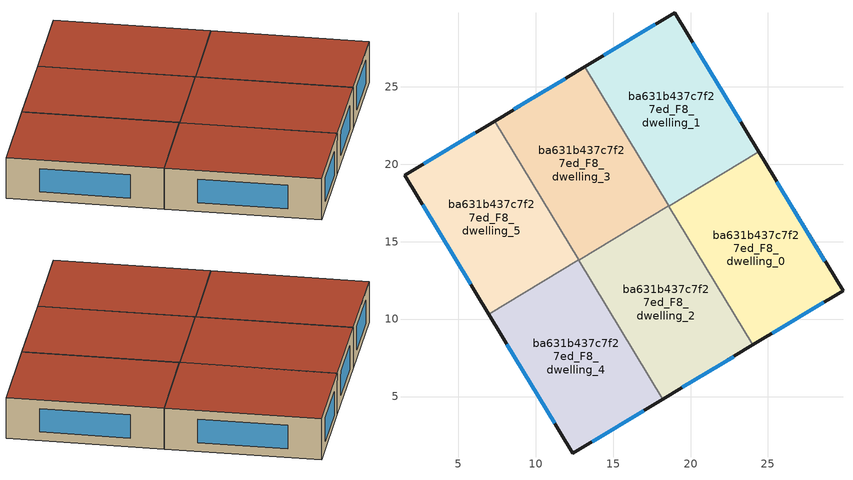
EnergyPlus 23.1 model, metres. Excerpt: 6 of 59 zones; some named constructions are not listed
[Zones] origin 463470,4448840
ba631b437c7f27ed_F8_dwelling_0
 floor to ba631b437c7f27ed_F7_dwelling_0 (EU_floor_Construction): 24.4,20.8 29.84,11.82 24.03,8.33 18.6,17.29 z24
 wall outside (EU_wall_Construction): 24.03,8.33 29.84,11.82 24.4,20.8 z24:27
 wall to ba631b437c7f27ed_F8_dwelling_1 (EU_wall_Construction): 24.4,20.8 18.6,17.29 z24:27
 wall to ba631b437c7f27ed_F8_dwelling_2 (EU_wall_Construction): 18.6,17.29 24.03,8.33 z24:27
 window (EU_Window_Construction): 28.68,13.74 25.57,18.88 / 25.27,9.08 28.6,11.07 z24.64:26.36
 roof outside (EU_roof_Construction): 29.84,11.82 24.4,20.8 18.6,17.29 24.03,8.33 z27
ba631b437c7f27ed_F8_dwelling_1
 floor to ba631b437c7f27ed_F7_dwelling_1 (EU_floor_Construction): 18.97,29.76 24.4,20.8 18.6,17.29 13.16,26.28 z24
 wall outside (EU_wall_Construction): 24.4,20.8 18.97,29.76 13.16,26.28 z24:27
 wall to ba631b437c7f27ed_F8_dwelling_3 (EU_wall_Construction): 13.16,26.28 18.59,17.31 z24:27
 wall to ba631b437c7f27ed_F8_dwelling_2 (EU_wall_Construction): 18.59,17.31 18.6,17.29 z24:27
 window (EU_Window_Construction): 17.73,29.02 14.41,27.02 / 23.24,22.72 20.13,27.85 z24.64:26.36
 roof outside (EU_roof_Construction): 24.4,20.8 18.97,29.76 13.16,26.28 18.6,17.29 z27
ba631b437c7f27ed_F8_dwelling_2
 floor to ba631b437c7f27ed_F7_dwelling_2 (EU_floor_Construction): 18.59,17.31 24.03,8.33 18.22,4.84 12.79,13.8 z24
 wall outside (EU_wall_Construction): 18.22,4.84 24.03,8.33 z24:27
 wall to ba631b437c7f27ed_F8_dwelling_3 (EU_wall_Construction): 18.59,17.31 12.79,13.8 z24:27
 wall to ba631b437c7f27ed_F8_dwelling_4 (EU_wall_Construction): 12.79,13.8 18.22,4.84 z24:27
 window (EU_Window_Construction): 19.46,5.59 22.79,7.58 z24.64:26.36
 roof outside (EU_roof_Construction): 24.03,8.33 18.59,17.31 12.79,13.8 18.22,4.84 z27
ba631b437c7f27ed_F8_dwelling_3
 floor to ba631b437c7f27ed_F7_dwelling_3 (EU_floor_Construction): 13.16,26.28 18.59,17.31 12.79,13.8 7.35,22.78 z24
 wall outside (EU_wall_Construction): 13.16,26.28 7.35,22.78 z24:27
 wall to ba631b437c7f27ed_F8_dwelling_5 (EU_wall_Construction): 7.35,22.78 12.78,13.82 z24:27
 wall to ba631b437c7f27ed_F8_dwelling_4 (EU_wall_Construction): 12.78,13.82 12.79,13.8 z24:27
 window (EU_Window_Construction): 11.92,25.53 8.59,23.53 z24.64:26.36
 roof outside (EU_roof_Construction): 18.59,17.31 13.16,26.28 7.35,22.78 12.79,13.8 z27
ba631b437c7f27ed_F8_dwelling_4
 floor to ba631b437c7f27ed_F7_dwelling_4 (EU_floor_Construction): 12.78,13.82 18.22,4.84 12.41,1.35 6.98,10.31 z24
 wall outside (EU_wall_Construction): 6.98,10.31 12.41,1.35 18.22,4.84 z24:27
 wall to ba631b437c7f27ed_F8_dwelling_5 (EU_wall_Construction): 12.78,13.82 6.98,10.31 z24:27
 window (EU_Window_Construction): 13.65,2.1 16.97,4.09 / 8.14,8.39 11.25,3.27 z24.64:26.36
 roof outside (EU_roof_Construction): 18.22,4.84 12.78,13.82 6.98,10.31 12.41,1.35 z27
ba631b437c7f27ed_F8_dwelling_5
 floor to ba631b437c7f27ed_F7_dwelling_5 (EU_floor_Construction): 7.35,22.78 12.78,13.82 6.98,10.31 1.54,19.29 z24
 wall outside (EU_wall_Construction): 7.35,22.78 1.54,19.29 6.98,10.31 z24:27
 window (EU_Window_Construction): 6.11,22.04 2.78,20.04 / 2.7,17.37 5.81,12.24 z24.64:26.36
 roof outside (EU_roof_Construction): 12.78,13.82 7.35,22.78 1.54,19.29 6.98,10.31 z27
[SCHEDULE:FILE] Column Number=1; Rows to Skip at Top=0; Number of Hours of Data=8760; Column Separator=Comma; Interpolate to Timestep=No; Minutes per Item=60; Adjust Schedule for Daylight Savings=Yes
Name | File
EU_Step8_GainSchedule_ba631b437c7f27ed_F2_dwelling_1_f000 | ../../schedules/ba631b437c7f27ed/ba631b437c7f27ed_F2_dwelling_1_f000_gain.csv
EU_Step8_GainSchedule_ba631b437c7f27ed_F2_dwelling_2_f000 | ../../schedules/ba631b437c7f27ed/ba631b437c7f27ed_F2_dwelling_2_f000_gain.csv
EU_Step8_GainSchedule_ba631b437c7f27ed_F2_dwelling_3_f000 | ../../schedules/ba631b437c7f27ed/ba631b437c7f27ed_F2_dwelling_3_f000_gain.csv
EU_Step8_GainSchedule_ba631b437c7f27ed_F2_dwelling_4_f000 | ../../schedules/ba631b437c7f27ed/ba631b437c7f27ed_F2_dwelling_4_f000_gain.csv
EU_Step8_GainSchedule_ba631b437c7f27ed_F2_dwelling_5_f000 | ../../schedules/ba631b437c7f27ed/ba631b437c7f27ed_F2_dwelling_5_f000_gain.csv
EU_Step8_GainSchedule_ba631b437c7f27ed_F2_dwelling_6_f000 | ../../schedules/ba631b437c7f27ed/ba631b437c7f27ed_F2_dwelling_6_f000_gain.csv
EU_Step8_GainSchedule_ba631b437c7f27ed_F3_dwelling_0_f000 | ../../schedules/ba631b437c7f27ed/ba631b437c7f27ed_F3_dwelling_0_f000_gain.csv
EU_Step8_GainSchedule_ba631b437c7f27ed_F3_dwelling_1_f000 | ../../schedules/ba631b437c7f27ed/ba631b437c7f27ed_F3_dwelling_1_f000_gain.csv
EU_Step8_GainSchedule_ba631b437c7f27ed_F3_dwelling_2_f000 | ../../schedules/ba631b437c7f27ed/ba631b437c7f27ed_F3_dwelling_2_f000_gain.csv
EU_Step8_GainSchedule_ba631b437c7f27ed_F3_dwelling_3_f000 | ../../schedules/ba631b437c7f27ed/ba631b437c7f27ed_F3_dwelling_3_f000_gain.csv
EU_Step8_GainSchedule_ba631b437c7f27ed_F3_dwelling_4_f000 | ../../schedules/ba631b437c7f27ed/ba631b437c7f27ed_F3_dwelling_4_f000_gain.csv
EU_Step8_GainSchedule_ba631b437c7f27ed_F3_dwelling_5_f000 | ../../schedules/ba631b437c7f27ed/ba631b437c7f27ed_F3_dwelling_5_f000_gain.csv
EU_Step8_GainSchedule_ba631b437c7f27ed_F3_dwelling_6_f000 | ../../schedules/ba631b437c7f27ed/ba631b437c7f27ed_F3_dwelling_6_f000_gain.csv
EU_Step8_GainSchedule_ba631b437c7f27ed_F4_dwelling_0_f000 | ../../schedules/ba631b437c7f27ed/ba631b437c7f27ed_F4_dwelling_0_f000_gain.csv
EU_Step8_GainSchedule_ba631b437c7f27ed_F4_dwelling_1_f000 | ../../schedules/ba631b437c7f27ed/ba631b437c7f27ed_F4_dwelling_1_f000_gain.csv
EU_Step8_GainSchedule_ba631b437c7f27ed_F4_dwelling_2_f000 | ../../schedules/ba631b437c7f27ed/ba631b437c7f27ed_F4_dwelling_2_f000_gain.csv
EU_Step8_GainSchedule_ba631b437c7f27ed_F4_dwelling_3_f000 | ../../schedules/ba631b437c7f27ed/ba631b437c7f27ed_F4_dwelling_3_f000_gain.csv
EU_Step8_GainSchedule_ba631b437c7f27ed_F4_dwelling_4_f000 | ../../schedules/ba631b437c7f27ed/ba631b437c7f27ed_F4_dwelling_4_f000_gain.csv
EU_Step8_GainSchedule_ba631b437c7f27ed_F4_dwelling_5_f000 | ../../schedules/ba631b437c7f27ed/ba631b437c7f27ed_F4_dwelling_5_f000_gain.csv
EU_Step8_GainSchedule_ba631b437c7f27ed_F4_dwelling_6_f000 | ../../schedules/ba631b437c7f27ed/ba631b437c7f27ed_F4_dwelling_6_f000_gain.csv
